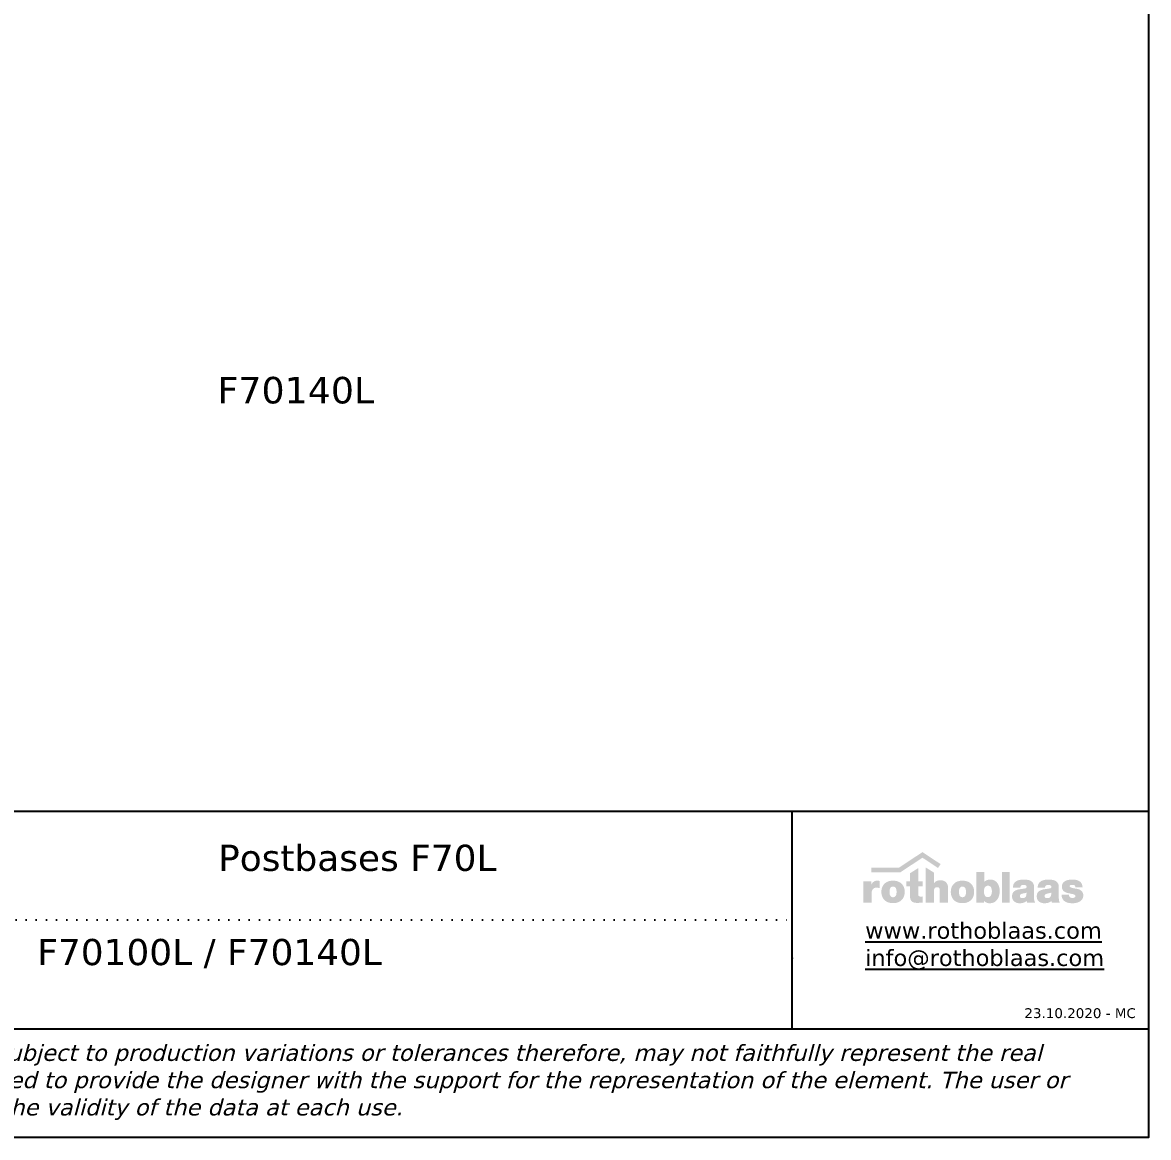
# Model space of a CAD drawing. Header units: millimetres. Extents: x 111849 to 113968, y -11137 to -9484.
# Drawn here: x 113623.6 to 113967.8, y -11137.1 to -10796.3 of the extents above; entities that cross this region are included whole.
import ezdxf

# ---------------------------------------------------------------- set-up
doc = ezdxf.new("R2010")
doc.units = ezdxf.units.MM
doc.linetypes.add('ACAD_ISO07W100', pattern=[3, 0, -3])
doc.layers.add('_RB_text', color=7, linetype='Continuous')
doc.styles.add('textstyle22', font='')
doc.styles.add('textstyle23', font='')
doc.styles.add('textstyle26', font='')
doc.styles.add('textstyle27', font='')
doc.styles.add('textstyle28', font='')
doc.styles.add('textstyle29', font='')
doc.styles.get('textstyle22').set_extended_font_data('Verdana')
doc.styles.get('textstyle23').set_extended_font_data('Verdana')
doc.styles.get('textstyle26').set_extended_font_data('Verdana')
doc.styles.get('textstyle27').set_extended_font_data('Verdana')
doc.styles.get('textstyle28').set_extended_font_data('Verdana')
doc.styles.get('textstyle29').set_extended_font_data('Verdana')

# ---------------------------------------------------------------- blocks, each defined once
blk = doc.blocks.new('rothoblaas')
h = blk.add_hatch(color=256)
h.paths.add_polyline_path([(274.9, 249.8), (274.1, 248.9), (273.3, 248), (272.5, 247.1), (271.7, 246.2), (270.9, 245.2), (270.1, 244.2), (269.4, 243.2), (268.6, 242.1), (267.9, 241.1), (267.2, 240), (266.4, 238.9), (265.7, 237.7), (265, 236.6), (264.4, 235.4), (263.7, 234.2), (263, 233), (261.7, 230.4), (261.7, 259.6), (197.9, 259.6), (197.9, 259.5), (197.9, 85.4), (197.9, 85.2), (264.4, 85.2), (264.4, 85.3), (264.4, 155.9), (264.5, 160.2), (264.8, 164.3), (265.2, 168.2), (265.7, 171.9), (266.4, 175.4), (267.2, 178.7), (268.3, 182.6), (270, 186.9), (272, 190.6), (274.3, 194), (276.9, 197), (279.8, 199.5), (282.9, 201.7), (286.3, 203.5), (290, 204.9), (294, 205.9), (298.3, 206.6), (302.1, 206.8), (305, 206.9), (308.5, 206.8), (311.9, 206.6), (315.3, 206.3), (318.6, 205.9), (321.8, 205.3), (324.8, 204.5), (327.7, 203.6), (330.8, 202.5), (330.9, 202.5), (330.9, 261.3), (330.6, 261.4), (330.2, 261.5), (329.8, 261.6), (329.4, 261.7), (329, 261.8), (328.6, 261.9), (328.2, 261.9), (327.8, 262), (327.5, 262.1), (327.1, 262.2), (326.7, 262.3), (326.3, 262.4), (325.9, 262.5), (325.5, 262.5), (325.1, 262.6), (324.7, 262.7), (324.4, 262.8), (324, 262.8), (323.6, 262.9), (323.2, 263), (322.8, 263), (322.4, 263.1), (322, 263.2), (321.6, 263.2), (321.2, 263.3), (320.8, 263.3), (320.4, 263.4), (320, 263.4), (319.7, 263.5), (319.3, 263.5), (318.9, 263.6), (318.5, 263.6), (318.1, 263.6), (317.7, 263.7), (317.3, 263.7), (316.9, 263.8), (316.5, 263.8), (316.1, 263.8), (315.7, 263.8), (315.3, 263.9), (314.9, 263.9), (314.5, 263.9), (314.1, 263.9), (313.7, 263.9), (313.3, 264), (312.9, 264), (312.5, 264), (312.1, 264), (311.7, 264), (310.8, 264), (309.3, 263.9), (307.9, 263.9), (306.5, 263.8), (305.1, 263.7), (303.8, 263.6), (302.5, 263.4), (301.2, 263.2), (299.9, 263), (298.6, 262.7), (297.4, 262.5), (296.2, 262.2), (295, 261.8), (293.8, 261.5), (292.6, 261.1), (291.5, 260.7), (290.4, 260.3), (289.3, 259.8), (288.2, 259.3), (287.1, 258.8), (286.1, 258.3), (285.1, 257.7), (284.1, 257.1), (283.1, 256.5), (282.1, 255.8), (281.2, 255.2), (280.2, 254.5), (279.3, 253.8), (278.4, 253), (277.5, 252.2), (276.6, 251.4), (275.8, 250.6)], flags=0)
h.paths.add_polyline_path([(484.8, 255.5), (482.1, 256.7), (479.3, 257.7), (476.4, 258.7), (473.4, 259.6), (470.4, 260.5), (467.3, 261.2), (464.1, 261.9), (460.8, 262.5), (457.5, 263), (454.1, 263.4), (450.6, 263.7), (447, 264), (443.3, 264.1), (439.6, 264.2), (435.9, 264.1), (432.2, 264), (428.6, 263.7), (425.1, 263.4), (421.7, 263), (418.3, 262.5), (415.1, 261.9), (411.9, 261.2), (408.8, 260.5), (405.7, 259.6), (402.8, 258.7), (399.9, 257.7), (397.1, 256.7), (394.4, 255.5), (391.7, 254.3), (389.1, 253), (386.6, 251.7), (384.2, 250.3), (381.9, 248.8), (379.6, 247.2), (377.4, 245.6), (375.2, 243.9), (373.2, 242.2), (371.2, 240.4), (369.3, 238.5), (367.5, 236.6), (365.7, 234.6), (364, 232.6), (362.4, 230.6), (360.9, 228.4), (359.4, 226.3), (358, 224.1), (356.7, 221.8), (355.4, 219.5), (354.2, 217.2), (353.1, 214.8), (352, 212.4), (351, 209.9), (350.1, 207.5), (349.3, 204.9), (348.5, 202.4), (347.8, 199.8), (347.2, 197.2), (346.6, 194.6), (346.1, 191.9), (345.7, 189.2), (345.3, 186.5), (345, 183.8), (344.8, 181.1), (344.6, 178.3), (344.5, 175.5), (344.5, 172.8), (344.5, 170), (344.6, 167.2), (344.8, 164.4), (345, 161.7), (345.3, 159), (345.7, 156.3), (346.1, 153.6), (346.6, 150.9), (347.2, 148.3), (347.8, 145.7), (348.5, 143.1), (349.3, 140.5), (350.1, 138), (351, 135.5), (352, 133.1), (353.1, 130.6), (354.2, 128.3), (355.4, 125.9), (356.7, 123.6), (358, 121.3), (359.4, 119.1), (360.9, 117), (362.4, 114.8), (364, 112.8), (365.7, 110.7), (367.5, 108.8), (369.3, 106.8), (371.2, 105), (373.2, 103.2), (375.2, 101.4), (377.4, 99.7), (379.6, 98.1), (381.9, 96.5), (384.2, 95), (386.6, 93.6), (389.1, 92.2), (391.7, 90.9), (394.4, 89.7), (397.1, 88.6), (399.9, 87.5), (402.8, 86.5), (405.7, 85.6), (408.8, 84.7), (411.9, 84), (415.1, 83.3), (418.3, 82.7), (421.7, 82.2), (425.1, 81.8), (428.6, 81.5), (432.2, 81.2), (435.9, 81.1), (439.6, 81), (443.3, 81.1), (447, 81.2), (450.6, 81.5), (454.1, 81.8), (457.5, 82.2), (460.8, 82.7), (464.1, 83.3), (467.3, 84), (470.4, 84.7), (473.4, 85.6), (476.4, 86.5), (479.3, 87.5), (482.1, 88.6), (484.8, 89.7), (487.5, 90.9), (490, 92.2), (492.5, 93.6), (495, 95), (497.3, 96.5), (499.6, 98.1), (501.8, 99.7), (503.9, 101.4), (506, 103.2), (508, 105), (509.9, 106.8), (511.7, 108.8), (513.5, 110.7), (515.2, 112.8), (516.8, 114.8), (518.3, 117), (519.8, 119.1), (521.2, 121.3), (522.5, 123.6), (523.8, 125.9), (525, 128.3), (526.1, 130.6), (527.1, 133.1), (528.1, 135.5), (529, 138), (529.9, 140.5), (530.7, 143.1), (531.4, 145.7), (532, 148.3), (532.6, 150.9), (533.1, 153.6), (533.5, 156.3), (533.9, 159), (534.2, 161.7), (534.4, 164.4), (534.6, 167.2), (534.7, 170), (534.7, 172.8), (534.7, 175.5), (534.6, 178.3), (534.4, 181.1), (534.2, 183.8), (533.9, 186.5), (533.5, 189.2), (533.1, 191.9), (532.6, 194.6), (532, 197.2), (531.4, 199.8), (530.7, 202.4), (529.9, 204.9), (529, 207.5), (528.1, 209.9), (527.1, 212.4), (526.1, 214.8), (525, 217.2), (523.8, 219.5), (522.5, 221.8), (521.2, 224.1), (519.8, 226.3), (518.3, 228.4), (516.8, 230.6), (515.2, 232.6), (513.5, 234.6), (511.7, 236.6), (509.9, 238.5), (508, 240.4), (506, 242.2), (503.9, 243.9), (501.8, 245.6), (499.6, 247.2), (497.3, 248.8), (495, 250.3), (492.5, 251.7), (490, 253), (487.5, 254.3)], flags=0)
h.paths.add_polyline_path([(458.7, 208.3), (460.7, 205.8), (462.4, 203.2), (463.8, 200.3), (465, 197.2), (465.9, 194), (466.7, 190.7), (467.2, 187.3), (467.7, 183.9), (467.9, 180.5), (468.1, 177.2), (468.1, 173.9), (468.1, 170.5), (468, 167.2), (467.8, 163.8), (467.5, 160.4), (467.1, 157), (466.4, 153.6), (465.6, 150.3), (464.6, 147.1), (463.3, 144.1), (461.8, 141.3), (460, 138.6), (458, 136.2), (455.6, 134.2), (452.9, 132.4), (449.8, 131), (446.3, 130), (442.4, 129.5), (438.1, 129.4), (434.1, 129.8), (430.5, 130.6), (427.3, 131.9), (424.5, 133.5), (422, 135.5), (419.8, 137.8), (417.9, 140.3), (416.3, 143.1), (415, 146.1), (413.9, 149.3), (413, 152.5), (412.3, 155.9), (411.8, 159.3), (411.4, 162.7), (411.2, 166.1), (411.1, 169.5), (411, 172.8), (411.1, 176.1), (411.2, 179.4), (411.4, 182.8), (411.8, 186.2), (412.3, 189.6), (413, 192.9), (413.9, 196.1), (415, 199.3), (416.3, 202.2), (418.2, 205.4), (420.5, 208.3), (422.8, 210.4), (425.4, 212.3), (428.4, 213.8), (431.7, 214.9), (435.4, 215.6), (439.6, 215.8), (443.8, 215.6), (447.5, 214.9), (450.8, 213.8), (453.8, 212.3), (456.4, 210.4)], flags=0)
h.paths.add_polyline_path([(578.4, 259.6), (548.9, 259.6), (548.9, 218.6), (578.4, 218.6), (578.4, 135.3), (578.5, 132.4), (578.6, 129.7), (578.8, 127), (579, 124.4), (579.4, 122), (579.8, 119.6), (580.2, 117.4), (580.8, 115.2), (581.4, 113.1), (582, 111.2), (582.8, 109.3), (583.5, 107.4), (584.4, 105.7), (585.3, 104.1), (586.2, 102.5), (587.2, 101), (588.3, 99.6), (589.4, 98.3), (590.5, 97.1), (591.7, 95.9), (592.9, 94.7), (594.2, 93.7), (595.5, 92.7), (596.9, 91.8), (598.3, 90.9), (599.7, 90.1), (601.2, 89.4), (602.6, 88.7), (604.2, 88), (605.7, 87.4), (607.3, 86.9), (608.9, 86.4), (610.5, 85.9), (612.1, 85.5), (613.8, 85.2), (615.4, 84.8), (617.1, 84.6), (618.8, 84.3), (620.5, 84.1), (622.3, 83.9), (624, 83.7), (625.7, 83.6), (627.5, 83.5), (629.2, 83.4), (630.9, 83.3), (632.7, 83.3), (634.4, 83.2), (636.2, 83.2), (637.9, 83.2), (638.8, 83.2), (639.6, 83.2), (640.5, 83.2), (641.4, 83.2), (642.2, 83.3), (643.1, 83.3), (644, 83.3), (644.9, 83.3), (645.8, 83.4), (646.6, 83.4), (647.5, 83.5), (648.4, 83.5), (649.3, 83.5), (650.2, 83.6), (651.1, 83.6), (652, 83.7), (653.7, 83.8), (655.5, 83.9), (658.2, 84.1), (663.6, 84.5), (667.4, 84.7), (671, 84.9), (674.4, 85.1), (677.7, 85.2), (680.6, 85.2), (680.6, 135.6), (677.5, 135.2), (674.4, 134.9), (671.3, 134.7), (668.2, 134.6), (664, 134.6), (660.2, 134.8), (656.6, 135.4), (653, 136.7), (650, 138.8), (648, 141.3), (646.6, 144.1), (645.8, 147.1), (645.3, 150.1), (645, 153.5), (645, 156.6), (645, 218.6), (680.6, 218.6), (680.6, 259.6), (645, 259.6), (645, 366.4), (578.4, 325.1)], flags=0)
h.paths.add_polyline_path([(772.5, 330.3), (772.5, 330.3), (706, 371.6), (705.9, 371.6), (705.9, 85.2), (706, 85.2), (772.5, 85.2), (772.5, 85.3), (772.5, 178.8), (772.6, 182.8), (773.2, 187.1), (773.9, 191), (775, 194.4), (776.3, 197.5), (778, 200.6), (780.3, 203.5), (782.9, 205.9), (785.6, 207.7), (788.5, 209.1), (791.4, 210), (794.7, 210.7), (798.1, 210.9), (802.1, 210.8), (806.1, 210.2), (809.4, 209), (812.3, 207.4), (814.6, 205.3), (816.5, 202.8), (818, 199.8), (819.1, 196.5), (819.8, 193.2), (820.2, 190.3), (820.5, 187.1), (820.7, 183.8), (820.8, 180.4), (820.8, 177.5), (820.8, 85.2), (820.9, 85.2), (887.4, 85.2), (887.4, 85.2), (887.4, 208.3), (887.4, 209), (887.3, 211.4), (887.2, 213.7), (887, 216), (886.8, 218.2), (886.5, 220.4), (886.1, 222.6), (885.6, 224.7), (885.1, 226.7), (884.5, 228.7), (883.9, 230.6), (883.2, 232.5), (882.5, 234.4), (881.7, 236.1), (880.9, 237.9), (880, 239.6), (879, 241.2), (878, 242.8), (877, 244.3), (875.9, 245.8), (874.7, 247.2), (873.5, 248.6), (872.3, 250), (871, 251.3), (869.7, 252.5), (868.4, 253.7), (867, 254.8), (865.6, 255.9), (864.1, 256.9), (862.6, 257.9), (861.1, 258.9), (859.5, 259.8), (857.9, 260.6), (856.3, 261.4), (854.7, 262.1), (853, 262.8), (851.3, 263.5), (849.6, 264.1), (847.8, 264.6), (846.1, 265.1), (844.3, 265.6), (842.5, 266), (840.7, 266.4), (838.8, 266.7), (837, 266.9), (835.1, 267.1), (833.2, 267.3), (831.4, 267.4), (829.5, 267.5), (827.6, 267.5), (825.9, 267.5), (824.2, 267.5), (822.6, 267.4), (820.9, 267.3), (819.4, 267.2), (817.8, 267.1), (816.3, 267), (814.8, 266.8), (813.4, 266.6), (811.9, 266.4), (810.5, 266.1), (809.2, 265.9), (807.8, 265.6), (806.5, 265.3), (805.2, 265), (804, 264.6), (802.7, 264.3), (801.5, 263.9), (800.3, 263.5), (799.1, 263.1), (798, 262.7), (796.9, 262.2), (795.8, 261.8), (794.7, 261.3), (793.6, 260.8), (792.6, 260.3), (791.6, 259.7), (790.6, 259.2), (789.6, 258.6), (788.7, 258), (787.7, 257.4), (786.8, 256.8), (785.9, 256.2), (785, 255.6), (784.1, 254.9), (783.3, 254.3), (782.4, 253.6), (781.6, 252.9), (780.8, 252.2), (780, 251.5), (779.2, 250.7), (778.4, 250), (777.7, 249.3), (776.9, 248.5), (776.2, 247.7), (775.4, 246.9), (774.7, 246.1), (774, 245.3), (772.5, 243.6)], flags=0)
h.paths.add_polyline_path([(1072, 242.2), (1069.9, 243.9), (1067.8, 245.6), (1065.6, 247.2), (1063.3, 248.8), (1061, 250.3), (1058.5, 251.7), (1056, 253), (1053.4, 254.3), (1050.8, 255.5), (1048.1, 256.7), (1045.3, 257.8), (1042.4, 258.8), (1039.4, 259.7), (1036.4, 260.5), (1033.3, 261.3), (1030.1, 261.9), (1026.8, 262.5), (1023.5, 263), (1020, 263.4), (1016.5, 263.7), (1013, 264), (1009.3, 264.1), (1005.6, 264.2), (1001.8, 264.1), (998.2, 264), (994.6, 263.7), (991.1, 263.4), (987.6, 263), (984.3, 262.5), (981, 261.9), (977.8, 261.2), (974.7, 260.5), (971.7, 259.7), (968.7, 258.7), (965.9, 257.8), (963.1, 256.7), (960.3, 255.5), (957.7, 254.3), (955.1, 253), (952.6, 251.7), (950.2, 250.3), (947.8, 248.8), (945.5, 247.2), (943.3, 245.6), (941.2, 243.9), (939.2, 242.2), (937.2, 240.4), (935.3, 238.5), (933.4, 236.6), (931.7, 234.6), (930, 232.6), (928.4, 230.6), (926.8, 228.4), (925.4, 226.3), (924, 224.1), (922.6, 221.8), (921.4, 219.5), (920.2, 217.2), (919.1, 214.8), (918, 212.4), (917, 209.9), (916.1, 207.5), (915.3, 204.9), (914.5, 202.4), (913.8, 199.8), (913.2, 197.2), (912.6, 194.6), (912.1, 191.9), (911.7, 189.2), (911.3, 186.5), (911, 183.8), (910.8, 181.1), (910.6, 178.3), (910.5, 175.5), (910.5, 172.8), (910.5, 170), (910.6, 167.2), (910.8, 164.4), (911, 161.7), (911.3, 159), (911.7, 156.3), (912.1, 153.6), (912.6, 150.9), (913.2, 148.3), (913.8, 145.7), (914.5, 143.1), (915.3, 140.5), (916.1, 138), (917, 135.5), (918, 133.1), (919.1, 130.6), (920.2, 128.3), (921.4, 125.9), (922.6, 123.6), (924, 121.3), (925.4, 119.1), (926.8, 117), (928.4, 114.8), (930, 112.8), (931.7, 110.7), (933.4, 108.8), (935.3, 106.8), (937.2, 105), (939.2, 103.2), (941.2, 101.4), (943.3, 99.7), (945.5, 98.1), (947.8, 96.5), (950.2, 95), (952.6, 93.6), (955.1, 92.2), (957.7, 90.9), (960.3, 89.7), (963.1, 88.6), (965.9, 87.5), (968.7, 86.5), (971.7, 85.6), (974.7, 84.7), (977.8, 84), (981, 83.3), (984.3, 82.7), (987.6, 82.2), (991.1, 81.8), (994.6, 81.5), (998.2, 81.2), (1001.8, 81.1), (1005.6, 81), (1009.3, 81.1), (1013, 81.2), (1016.5, 81.5), (1020, 81.8), (1023.5, 82.2), (1026.8, 82.7), (1030.1, 83.3), (1033.3, 84), (1036.4, 84.7), (1039.4, 85.6), (1042.4, 86.5), (1045.3, 87.5), (1048.1, 88.6), (1050.8, 89.7), (1053.4, 90.9), (1056, 92.2), (1058.5, 93.6), (1061, 95), (1063.3, 96.5), (1065.6, 98.1), (1067.8, 99.7), (1069.9, 101.4), (1072, 103.2), (1073.9, 105), (1075.8, 106.8), (1077.7, 108.8), (1079.4, 110.7), (1081.1, 112.8), (1082.7, 114.8), (1084.3, 117), (1085.8, 119.1), (1087.2, 121.3), (1088.5, 123.6), (1089.8, 125.9), (1090.9, 128.3), (1092.1, 130.6), (1093.1, 133.1), (1094.1, 135.5), (1095, 138), (1095.8, 140.5), (1096.6, 143.1), (1097.3, 145.7), (1098, 148.3), (1098.5, 150.9), (1099, 153.6), (1099.5, 156.3), (1099.8, 159), (1100.1, 161.7), (1100.4, 164.4), (1100.5, 167.2), (1100.6, 170), (1100.6, 172.8), (1100.6, 175.5), (1100.5, 178.3), (1100.4, 181.1), (1100.1, 183.8), (1099.8, 186.5), (1099.5, 189.2), (1099, 191.9), (1098.5, 194.6), (1098, 197.2), (1097.3, 199.8), (1096.6, 202.4), (1095.8, 204.9), (1095, 207.5), (1094.1, 209.9), (1093.1, 212.4), (1092.1, 214.8), (1090.9, 217.2), (1089.8, 219.5), (1088.5, 221.8), (1087.2, 224.1), (1085.8, 226.3), (1084.3, 228.4), (1082.7, 230.6), (1081.1, 232.6), (1079.4, 234.6), (1077.7, 236.6), (1075.8, 238.5), (1073.9, 240.4)], flags=0)
h.paths.add_polyline_path([(1028.8, 202.2), (1030.2, 199.3), (1031.3, 196.1), (1032.2, 192.9), (1032.8, 189.6), (1033.4, 186.2), (1033.7, 182.8), (1034, 179.4), (1034.1, 176.1), (1034.1, 172.8), (1034.1, 169.5), (1034, 166.1), (1033.7, 162.7), (1033.4, 159.3), (1032.8, 155.9), (1032.2, 152.5), (1031.3, 149.3), (1030.2, 146.1), (1028.8, 143.1), (1027.2, 140.3), (1025.4, 137.8), (1023.2, 135.5), (1020.7, 133.5), (1017.8, 131.9), (1014.6, 130.6), (1011, 129.8), (1007, 129.4), (1002.7, 129.5), (998.9, 130), (995.4, 131), (992.3, 132.4), (989.6, 134.2), (987.2, 136.2), (985.1, 138.6), (983.3, 141.3), (981.8, 144.1), (980.5, 147.1), (979.5, 150.3), (978.7, 153.6), (978.1, 157), (977.6, 160.4), (977.3, 163.8), (977.1, 167.2), (977, 170.5), (977, 173.9), (977.1, 177.2), (977.2, 180.5), (977.5, 183.9), (977.9, 187.3), (978.5, 190.7), (979.2, 194), (980.2, 197.2), (981.4, 200.3), (982.8, 203.2), (984.8, 206.3), (987.2, 209), (989.6, 211.1), (992.3, 212.8), (995.4, 214.2), (998.9, 215.2), (1002.7, 215.7), (1007, 215.8), (1011, 215.4), (1014.6, 214.6), (1017.8, 213.3), (1020.7, 211.7), (1023.2, 209.7), (1025.4, 207.5), (1027.2, 205)], flags=0)
h.paths.add_polyline_path([(1119.2, 85.2), (1119.2, 85.2), (1180.1, 85.2), (1180.1, 101.1), (1181.3, 99.7), (1181.8, 99.2), (1182.5, 98.4), (1183.3, 97.6), (1184, 96.9), (1184.8, 96.2), (1185.6, 95.4), (1186.3, 94.7), (1187.1, 94), (1188, 93.4), (1188.8, 92.7), (1189.6, 92.1), (1190.4, 91.5), (1191.3, 90.8), (1192.1, 90.3), (1193, 89.7), (1193.9, 89.1), (1194.8, 88.6), (1195.6, 88.1), (1196.6, 87.5), (1197.5, 87.1), (1198.4, 86.6), (1199.3, 86.1), (1200.3, 85.7), (1201.2, 85.2), (1202.2, 84.8), (1203.1, 84.4), (1204.1, 84.1), (1205.1, 83.7), (1206.1, 83.4), (1207.1, 83), (1208.1, 82.7), (1209.1, 82.4), (1210.1, 82.2), (1211.1, 81.9), (1212.2, 81.7), (1213.2, 81.4), (1214.3, 81.2), (1215.3, 81), (1216.4, 80.9), (1217.5, 80.7), (1218.6, 80.6), (1219.6, 80.5), (1220.7, 80.4), (1221.8, 80.3), (1222.9, 80.2), (1224.1, 80.1), (1225.2, 80.1), (1226.3, 80.1), (1228.8, 80.1), (1232.2, 80.2), (1235.5, 80.5), (1238.7, 80.8), (1241.9, 81.3), (1245, 81.9), (1248, 82.6), (1250.9, 83.4), (1253.8, 84.3), (1256.6, 85.3), (1259.3, 86.4), (1261.9, 87.6), (1264.4, 88.9), (1266.9, 90.2), (1269.3, 91.7), (1271.6, 93.2), (1273.8, 94.9), (1276, 96.6), (1278.1, 98.4), (1280.1, 100.3), (1282, 102.2), (1283.9, 104.2), (1285.7, 106.3), (1287.4, 108.5), (1289.1, 110.7), (1290.7, 113), (1292.2, 115.3), (1293.6, 117.7), (1295, 120.1), (1296.3, 122.6), (1297.6, 125.2), (1298.7, 127.8), (1299.8, 130.4), (1300.9, 133.1), (1301.9, 135.9), (1302.8, 138.6), (1303.6, 141.4), (1304.4, 144.3), (1305.1, 147.1), (1305.8, 150), (1306.3, 152.9), (1306.9, 155.9), (1307.3, 158.8), (1307.7, 161.8), (1308.1, 164.8), (1308.4, 167.8), (1308.6, 170.8), (1308.7, 173.9), (1308.8, 176.9), (1308.9, 179.9), (1308.9, 182.8), (1308.8, 185.6), (1308.6, 188.4), (1308.4, 191.2), (1308.2, 194), (1307.9, 196.8), (1307.5, 199.6), (1307, 202.3), (1306.5, 205.1), (1306, 207.8), (1305.3, 210.4), (1304.6, 213.1), (1303.9, 215.7), (1303.1, 218.3), (1302.2, 220.9), (1301.2, 223.4), (1300.2, 225.9), (1299.2, 228.4), (1298, 230.8), (1296.8, 233.1), (1295.6, 235.5), (1294.3, 237.7), (1292.9, 240), (1291.4, 242.1), (1289.9, 244.3), (1288.4, 246.3), (1286.7, 248.3), (1285, 250.3), (1283.3, 252.2), (1281.4, 254), (1279.5, 255.7), (1277.6, 257.4), (1275.6, 259), (1273.5, 260.5), (1271.3, 262), (1269.1, 263.4), (1266.8, 264.7), (1264.5, 265.9), (1262.1, 267), (1259.6, 268.1), (1257.1, 269), (1254.5, 269.9), (1251.8, 270.7), (1249.1, 271.3), (1246.3, 271.9), (1243.4, 272.4), (1240.5, 272.8), (1237.5, 273), (1234.4, 273.2), (1231.3, 273.3), (1230.1, 273.2), (1228.9, 273.2), (1227.7, 273.2), (1226.5, 273.1), (1225.3, 273), (1224.2, 273), (1223, 272.9), (1221.9, 272.7), (1220.7, 272.6), (1219.6, 272.4), (1218.5, 272.3), (1217.4, 272.1), (1216.3, 271.9), (1215.2, 271.7), (1214.2, 271.4), (1213.1, 271.2), (1212, 270.9), (1211, 270.6), (1210, 270.3), (1208.9, 270), (1207.9, 269.6), (1206.9, 269.3), (1205.9, 268.9), (1204.9, 268.5), (1203.9, 268.1), (1203, 267.7), (1202, 267.3), (1201.1, 266.8), (1200.1, 266.4), (1199.2, 265.9), (1198.3, 265.4), (1197.4, 264.9), (1196.5, 264.3), (1195.6, 263.8), (1194.7, 263.2), (1193.8, 262.6), (1193, 262), (1192.1, 261.4), (1191.3, 260.8), (1190.5, 260.2), (1189.6, 259.5), (1188.8, 258.8), (1188, 258.1), (1187.2, 257.4), (1186.4, 256.7), (1185.7, 255.9), (1184.9, 255.2), (1184.2, 254.4), (1183.4, 253.6), (1182.8, 253), (1182.8, 334.7), (1182.8, 334.7), (1119.2, 334.7), (1119.2, 334.6)], flags=0)
h.paths.add_polyline_path([(1187.7, 208.7), (1189.7, 211.6), (1191.9, 214.1), (1194.2, 216.3), (1197, 218.4), (1200.3, 220.3), (1203.7, 221.7), (1207.2, 222.6), (1210.6, 223.1), (1213.8, 223.3), (1217.4, 223.1), (1220.9, 222.4), (1224.2, 221.4), (1227.2, 220), (1230, 218.3), (1232.5, 216.2), (1234.7, 213.8), (1236.8, 211.2), (1238.5, 208.4), (1240.1, 205.3), (1241.4, 202), (1242.6, 198.6), (1243.5, 195), (1244.2, 191.3), (1244.7, 187.6), (1245.1, 183.7), (1245.2, 179.9), (1245.2, 175.7), (1245, 171.5), (1244.6, 167.4), (1244, 163.3), (1243.2, 159.4), (1242.2, 155.6), (1241, 151.9), (1239.5, 148.4), (1237.9, 145.2), (1236, 142.2), (1233.9, 139.4), (1231.5, 137), (1228.9, 134.9), (1226, 133.1), (1222.9, 131.7), (1219.5, 130.7), (1215.8, 130.2), (1211.9, 130.1), (1207.9, 130.4), (1204.4, 131), (1201.1, 132), (1198.1, 133.3), (1195.4, 135), (1192.9, 136.9), (1190.7, 139.2), (1188.7, 141.8), (1187, 144.7), (1185.5, 147.9), (1184.2, 151.4), (1183.1, 155.2), (1182.2, 159.3), (1181.7, 163), (1181.4, 166), (1181.1, 169.2), (1180.9, 172.5), (1180.8, 175.9), (1180.8, 179.7), (1180.9, 183.4), (1181.2, 187.1), (1181.6, 190.6), (1182.2, 193.8), (1183.1, 197.6), (1184.4, 201.7), (1185.9, 205.4)], flags=0)
h.paths.add_polyline_path([(1327.4, 85.2), (1391, 85.2), (1391, 334.7), (1327.4, 334.7)], flags=0)
h.paths.add_polyline_path([(1585.8, 233.6), (1584.9, 235.9), (1584, 238.2), (1583, 240.4), (1581.9, 242.5), (1580.7, 244.5), (1579.5, 246.5), (1578.1, 248.3), (1576.7, 250.1), (1575.3, 251.7), (1573.7, 253.3), (1572.1, 254.9), (1570.4, 256.3), (1568.7, 257.7), (1566.9, 259), (1565, 260.2), (1563.1, 261.4), (1561.2, 262.5), (1559.1, 263.5), (1557.1, 264.5), (1555, 265.4), (1552.8, 266.2), (1550.6, 267), (1548.4, 267.7), (1546.1, 268.4), (1543.8, 269), (1541.4, 269.6), (1539.1, 270.1), (1536.7, 270.6), (1534.2, 271), (1531.8, 271.4), (1529.3, 271.8), (1526.8, 272.1), (1524.3, 272.3), (1521.8, 272.6), (1519.3, 272.8), (1516.7, 272.9), (1514.2, 273), (1511.6, 273.1), (1509.1, 273.2), (1506.5, 273.2), (1503.9, 273.3), (1502.5, 273.3), (1501.2, 273.2), (1500, 273.2), (1498.8, 273.2), (1497.5, 273.2), (1496.3, 273.1), (1495, 273), (1493.8, 273), (1492.5, 272.9), (1491.3, 272.8), (1490, 272.7), (1488.8, 272.6), (1487.5, 272.5), (1486.3, 272.4), (1485, 272.2), (1483.8, 272.1), (1482.6, 271.9), (1481.3, 271.8), (1480.1, 271.6), (1478.9, 271.4), (1477.7, 271.2), (1476.4, 271), (1475.2, 270.8), (1474, 270.5), (1472.8, 270.3), (1471.6, 270), (1470.4, 269.8), (1469.2, 269.5), (1468, 269.2), (1466.9, 268.9), (1465.7, 268.6), (1464.5, 268.3), (1463.4, 267.9), (1462.2, 267.6), (1461.1, 267.2), (1460, 266.8), (1458.8, 266.4), (1457.7, 266), (1456.6, 265.6), (1455.5, 265.2), (1454.4, 264.8), (1453.3, 264.3), (1452.3, 263.8), (1451.2, 263.4), (1450.2, 262.9), (1449.1, 262.4), (1448.1, 261.8), (1447.1, 261.3), (1446.1, 260.7), (1444.9, 260.1), (1443.7, 259.3), (1442.5, 258.6), (1441.4, 257.8), (1440.3, 257), (1439.2, 256.2), (1438.1, 255.4), (1437.1, 254.5), (1436.1, 253.7), (1435.1, 252.8), (1434.2, 252), (1433.3, 251.1), (1432.4, 250.2), (1431.6, 249.3), (1430.7, 248.3), (1429.9, 247.4), (1429.1, 246.4), (1428.4, 245.5), (1427.7, 244.5), (1427, 243.5), (1426.3, 242.5), (1425.7, 241.4), (1425, 240.4), (1424.4, 239.3), (1423.9, 238.3), (1423.3, 237.2), (1422.8, 236.1), (1422.3, 235), (1421.8, 233.9), (1421.3, 232.7), (1420.9, 231.6), (1420.5, 230.4), (1420.1, 229.2), (1419.7, 228), (1419.4, 226.8), (1419.1, 225.6), (1418.8, 224.4), (1418.5, 223.1), (1418.2, 221.9), (1418, 220.6), (1417.8, 219.3), (1417.5, 218), (1417.4, 216.7), (1417.2, 215.3), (1417, 214), (1416.9, 212.6), (1416.8, 211.2), (1416.7, 209.9), (1416.6, 208.5), (1416.6, 207.9), (1476.2, 207.9), (1476.9, 211.5), (1477.9, 214.7), (1479.3, 218), (1481.2, 221.2), (1483.4, 223.8), (1486.1, 226), (1489.2, 227.7), (1492.4, 228.8), (1495.5, 229.5), (1498.9, 229.9), (1502.6, 230.1), (1506.1, 230), (1509.8, 229.5), (1513.4, 228.8), (1516.8, 227.7), (1519.9, 226.3), (1523, 224.4), (1525.6, 221.8), (1527.4, 218.8), (1528.1, 215.7), (1528, 211.9), (1527.3, 208.3), (1525.7, 205.5), (1523.3, 203.5), (1520.5, 202.2), (1517.5, 201.3), (1515.1, 200.8), (1511.3, 200.1), (1506.1, 199.2), (1501.9, 198.6), (1499.1, 198.2), (1496.4, 197.8), (1493.6, 197.4), (1487.9, 196.6), (1485, 196.3), (1482.2, 195.9), (1479.3, 195.4), (1476.4, 195), (1473.5, 194.5), (1470.6, 194), (1467.8, 193.5), (1465, 193), (1462.1, 192.4), (1459.3, 191.7), (1456.6, 191.1), (1453.8, 190.3), (1451.2, 189.5), (1448.5, 188.7), (1445.9, 187.8), (1443.4, 186.8), (1440.9, 185.7), (1438.4, 184.6), (1436.1, 183.4), (1433.8, 182.1), (1431.6, 180.8), (1429.4, 179.3), (1427.4, 177.8), (1425.4, 176.1), (1423.5, 174.4), (1421.8, 172.5), (1420.1, 170.6), (1418.5, 168.5), (1417.1, 166.3), (1415.7, 164), (1414.5, 161.5), (1413.4, 159), (1412.4, 156.3), (1411.6, 153.4), (1410.9, 150.4), (1410.3, 147.3), (1409.9, 144.1), (1409.7, 140.6), (1409.6, 137.1), (1409.6, 134.5), (1409.7, 132.2), (1409.9, 130), (1410.1, 127.8), (1410.4, 125.7), (1410.7, 123.6), (1411.2, 121.6), (1411.7, 119.6), (1412.2, 117.7), (1412.8, 115.8), (1413.5, 114), (1414.2, 112.2), (1415, 110.4), (1415.9, 108.8), (1416.8, 107.1), (1417.7, 105.6), (1418.7, 104), (1419.8, 102.5), (1420.9, 101.1), (1422, 99.7), (1423.3, 98.4), (1424.5, 97.1), (1425.8, 95.9), (1427.2, 94.7), (1428.5, 93.5), (1430, 92.4), (1431.5, 91.4), (1433, 90.4), (1434.5, 89.4), (1436.1, 88.5), (1437.7, 87.7), (1439.4, 86.8), (1441.1, 86.1), (1442.8, 85.4), (1444.6, 84.7), (1446.4, 84.1), (1448.2, 83.5), (1450.1, 83), (1452, 82.5), (1453.9, 82), (1455.9, 81.6), (1457.8, 81.3), (1459.8, 81), (1461.8, 80.7), (1463.9, 80.5), (1465.9, 80.3), (1468, 80.2), (1470.1, 80.1), (1472.2, 80.1), (1473.7, 80.1), (1474.9, 80.1), (1476.1, 80.1), (1477.3, 80.2), (1478.5, 80.2), (1479.8, 80.3), (1481, 80.4), (1482.2, 80.5), (1483.4, 80.6), (1484.7, 80.7), (1485.9, 80.9), (1487.1, 81), (1488.3, 81.2), (1489.5, 81.4), (1490.8, 81.6), (1492, 81.8), (1493.2, 82), (1494.4, 82.3), (1495.6, 82.6), (1496.8, 82.8), (1498, 83.1), (1499.2, 83.4), (1500.4, 83.8), (1501.6, 84.1), (1502.8, 84.5), (1504, 84.9), (1505.1, 85.2), (1506.3, 85.7), (1507.4, 86.1), (1508.6, 86.5), (1509.7, 87), (1510.9, 87.5), (1512, 88), (1513.1, 88.5), (1514.2, 89), (1515.4, 89.6), (1516.4, 90.2), (1517.5, 90.8), (1518.6, 91.4), (1519.7, 92), (1520.7, 92.6), (1521.8, 93.3), (1522.8, 94), (1523.8, 94.7), (1524.8, 95.4), (1525.8, 96.2), (1526.8, 97), (1527.8, 97.7), (1529.1, 98.9), (1529.2, 98.7), (1529.2, 98.7), (1529.3, 98.1), (1529.4, 97.6), (1529.4, 97), (1529.6, 96.4), (1529.7, 95.9), (1529.8, 95.3), (1529.9, 94.7), (1530, 94.2), (1530.1, 93.6), (1530.3, 93.1), (1530.4, 92.5), (1530.5, 92), (1530.7, 91.4), (1530.8, 90.9), (1531, 90.3), (1531.2, 89.8), (1531.3, 89.2), (1531.5, 88.7), (1531.7, 88.1), (1531.9, 87.6), (1532, 87), (1532.2, 86.5), (1532.4, 85.9), (1532.6, 85.4), (1532.7, 85.2), (1597.5, 85.2), (1597.5, 85.4), (1595.9, 88.6), (1594.7, 91.7), (1593.4, 95.1), (1592.2, 98.8), (1591.2, 102.5), (1590.5, 106.2), (1589.9, 109.9), (1589.5, 113.6), (1589.3, 116.9), (1589.2, 119.8), (1589.1, 122.8), (1589, 125.8), (1589, 128.6), (1589, 131.4), (1589, 211), (1589, 214.2), (1588.8, 217.3), (1588.5, 220.2), (1588.2, 223.1), (1587.7, 225.9), (1587.2, 228.5), (1586.5, 231.1)], flags=0)
h.paths.add_polyline_path([(1527.5, 166.5), (1527.5, 163.7), (1527.5, 160.2), (1527.3, 156.8), (1527, 152.8), (1526.5, 148.4), (1525.7, 144.3), (1524.7, 140.7), (1523.5, 137.3), (1522, 134.4), (1520.1, 131.3), (1517.4, 128.4), (1514.2, 126), (1511, 124.4), (1508.1, 123.3), (1504.8, 122.5), (1501.3, 121.9), (1497.4, 121.6), (1493.3, 121.6), (1489.9, 121.8), (1486.4, 122.5), (1483, 123.6), (1479.9, 125.2), (1477.4, 127.3), (1475.4, 129.9), (1474, 133), (1473.3, 136.2), (1473.2, 139.6), (1473.6, 143.1), (1474.6, 146.3), (1476.3, 149.1), (1478.5, 151.5), (1481.1, 153.3), (1483.7, 154.8), (1486.7, 156.1), (1489.9, 157.3), (1493.9, 158.5), (1496.8, 159.2), (1499.9, 159.8), (1502.8, 160.4), (1508.3, 161.4), (1509.5, 161.6), (1510.8, 161.9), (1511.4, 162), (1512.1, 162.1), (1512.7, 162.2), (1513.3, 162.4), (1514, 162.5), (1514.6, 162.6), (1515.2, 162.8), (1515.9, 162.9), (1516.5, 163.1), (1517.1, 163.2), (1517.8, 163.4), (1518.4, 163.5), (1519, 163.7), (1519.6, 163.8), (1520.2, 164), (1520.9, 164.2), (1521.5, 164.4), (1522.1, 164.6), (1522.7, 164.8), (1523.3, 165), (1523.9, 165.2), (1524.5, 165.4), (1525.1, 165.6), (1525.7, 165.8), (1526.3, 166), (1526.9, 166.3)], flags=0)
h.paths.add_polyline_path([(1697.1, 229.5), (1700.5, 229.9), (1704.2, 230.1), (1707.7, 230), (1711.5, 229.5), (1715.1, 228.8), (1718.5, 227.7), (1721.6, 226.3), (1724.6, 224.4), (1727.3, 221.8), (1729, 218.8), (1729.8, 215.7), (1729.7, 211.9), (1729, 208.3), (1727.4, 205.5), (1725, 203.5), (1722.1, 202.2), (1719.1, 201.3), (1716.8, 200.8), (1712.9, 200.1), (1707.7, 199.2), (1703.5, 198.6), (1700.8, 198.2), (1698, 197.8), (1695.2, 197.4), (1689.5, 196.6), (1686.7, 196.3), (1683.8, 195.9), (1680.9, 195.4), (1678, 195), (1675.2, 194.5), (1672.3, 194), (1669.4, 193.5), (1666.6, 193), (1663.8, 192.4), (1661, 191.7), (1658.2, 191.1), (1655.5, 190.3), (1652.8, 189.5), (1650.1, 188.7), (1647.5, 187.8), (1645, 186.8), (1642.5, 185.7), (1640.1, 184.6), (1637.7, 183.4), (1635.4, 182.1), (1633.2, 180.8), (1631.1, 179.3), (1629, 177.8), (1627, 176.1), (1625.2, 174.4), (1623.4, 172.5), (1621.7, 170.6), (1620.1, 168.5), (1618.7, 166.3), (1617.3, 164), (1616.1, 161.5), (1615, 159), (1614, 156.3), (1613.2, 153.4), (1612.5, 150.4), (1612, 147.3), (1611.5, 144.1), (1611.3, 140.6), (1611.2, 137.1), (1611.2, 134.5), (1611.3, 132.2), (1611.5, 130), (1611.7, 127.8), (1612, 125.7), (1612.4, 123.6), (1612.8, 121.6), (1613.3, 119.6), (1613.8, 117.7), (1614.4, 115.8), (1615.1, 114), (1615.8, 112.2), (1616.6, 110.4), (1617.5, 108.8), (1618.4, 107.1), (1619.3, 105.6), (1620.3, 104), (1621.4, 102.5), (1622.5, 101.1), (1623.7, 99.7), (1624.9, 98.4), (1626.1, 97.1), (1627.4, 95.9), (1628.8, 94.7), (1630.2, 93.5), (1631.6, 92.4), (1633.1, 91.4), (1634.6, 90.4), (1636.2, 89.4), (1637.8, 88.5), (1639.4, 87.7), (1641.1, 86.8), (1642.8, 86.1), (1644.5, 85.4), (1646.3, 84.7), (1648.1, 84.1), (1649.9, 83.5), (1651.8, 83), (1653.7, 82.5), (1655.6, 82), (1657.5, 81.6), (1659.5, 81.3), (1661.5, 81), (1663.5, 80.7), (1665.5, 80.5), (1667.6, 80.3), (1669.7, 80.2), (1671.8, 80.1), (1673.9, 80.1), (1675.3, 80.1), (1676.6, 80.1), (1677.8, 80.1), (1679, 80.2), (1680.2, 80.2), (1681.4, 80.3), (1682.6, 80.4), (1683.9, 80.5), (1685.1, 80.6), (1686.3, 80.7), (1687.5, 80.9), (1688.8, 81), (1690, 81.2), (1691.2, 81.4), (1692.4, 81.6), (1693.6, 81.8), (1694.8, 82), (1696.1, 82.3), (1697.3, 82.6), (1698.5, 82.8), (1699.7, 83.1), (1700.9, 83.4), (1702.1, 83.8), (1703.2, 84.1), (1704.4, 84.5), (1705.6, 84.9), (1706.8, 85.2), (1707.9, 85.7), (1709.1, 86.1), (1710.2, 86.5), (1711.4, 87), (1712.5, 87.5), (1713.7, 88), (1714.8, 88.5), (1715.9, 89), (1717, 89.6), (1718.1, 90.2), (1719.2, 90.8), (1720.2, 91.4), (1721.3, 92), (1722.4, 92.6), (1723.4, 93.3), (1724.4, 94), (1725.5, 94.7), (1726.5, 95.4), (1727.5, 96.2), (1728.4, 97), (1729.4, 97.7), (1730.8, 98.9), (1730.8, 98.7), (1730.8, 98.7), (1730.9, 98.1), (1731, 97.6), (1731.1, 97), (1731.2, 96.4), (1731.3, 95.9), (1731.4, 95.3), (1731.5, 94.7), (1731.7, 94.2), (1731.8, 93.6), (1731.9, 93.1), (1732.1, 92.5), (1732.2, 92), (1732.3, 91.4), (1732.5, 90.9), (1732.7, 90.3), (1732.8, 89.8), (1733, 89.2), (1733.2, 88.7), (1733.3, 88.1), (1733.5, 87.6), (1733.7, 87), (1733.9, 86.5), (1734.1, 85.9), (1734.3, 85.4), (1734.4, 85.2), (1799.2, 85.2), (1799.1, 85.4), (1797.6, 88.6), (1796.3, 91.7), (1795.1, 95.1), (1793.9, 98.8), (1792.9, 102.5), (1792.2, 106.2), (1791.6, 109.9), (1791.2, 113.6), (1791, 116.9), (1790.8, 119.8), (1790.8, 122.8), (1790.7, 125.8), (1790.7, 128.6), (1790.7, 131.4), (1790.7, 211), (1790.6, 214.2), (1790.5, 217.3), (1790.2, 220.2), (1789.8, 223.1), (1789.4, 225.9), (1788.8, 228.5), (1788.2, 231.1), (1787.4, 233.6), (1786.6, 235.9), (1785.7, 238.2), (1784.6, 240.4), (1783.6, 242.5), (1782.4, 244.5), (1781.1, 246.5), (1779.8, 248.3), (1778.4, 250.1), (1776.9, 251.7), (1775.4, 253.3), (1773.8, 254.9), (1772.1, 256.3), (1770.4, 257.7), (1768.6, 259), (1766.7, 260.2), (1764.8, 261.4), (1762.8, 262.5), (1760.8, 263.5), (1758.7, 264.5), (1756.6, 265.4), (1754.5, 266.2), (1752.3, 267), (1750, 267.7), (1747.8, 268.4), (1745.5, 269), (1743.1, 269.6), (1740.7, 270.1), (1738.3, 270.6), (1735.9, 271), (1733.5, 271.4), (1731, 271.8), (1728.5, 272.1), (1726, 272.3), (1723.5, 272.6), (1720.9, 272.8), (1718.4, 272.9), (1715.8, 273), (1713.3, 273.1), (1710.7, 273.2), (1708.2, 273.2), (1705.6, 273.3), (1704.2, 273.3), (1702.9, 273.2), (1701.7, 273.2), (1700.4, 273.2), (1699.2, 273.2), (1697.9, 273.1), (1696.7, 273), (1695.4, 273), (1694.2, 272.9), (1692.9, 272.8), (1691.7, 272.7), (1690.4, 272.6), (1689.2, 272.5), (1687.9, 272.4), (1686.7, 272.2), (1685.4, 272.1), (1684.2, 271.9), (1683, 271.8), (1681.8, 271.6), (1680.5, 271.4), (1679.3, 271.2), (1678.1, 271), (1676.9, 270.8), (1675.7, 270.5), (1674.5, 270.3), (1673.3, 270), (1672.1, 269.8), (1670.9, 269.5), (1669.7, 269.2), (1668.5, 268.9), (1667.3, 268.6), (1666.2, 268.3), (1665, 267.9), (1663.9, 267.6), (1662.7, 267.2), (1661.6, 266.8), (1660.5, 266.4), (1659.4, 266), (1658.3, 265.6), (1657.2, 265.2), (1656.1, 264.8), (1655, 264.3), (1653.9, 263.8), (1652.9, 263.4), (1651.8, 262.9), (1650.8, 262.4), (1649.8, 261.8), (1648.7, 261.3), (1647.7, 260.7), (1646.6, 260.1), (1645.4, 259.3), (1644.2, 258.6), (1643.1, 257.8), (1641.9, 257), (1640.9, 256.2), (1639.8, 255.4), (1638.8, 254.5), (1637.8, 253.7), (1636.8, 252.8), (1635.9, 252), (1635, 251.1), (1634.1, 250.2), (1633.2, 249.3), (1632.4, 248.3), (1631.6, 247.4), (1630.8, 246.4), (1630.1, 245.5), (1629.3, 244.5), (1628.6, 243.5), (1628, 242.5), (1627.3, 241.4), (1626.7, 240.4), (1626.1, 239.3), (1625.5, 238.3), (1625, 237.2), (1624.4, 236.1), (1623.9, 235), (1623.5, 233.9), (1623, 232.7), (1622.6, 231.6), (1622.2, 230.4), (1621.8, 229.2), (1621.4, 228), (1621, 226.8), (1620.7, 225.6), (1620.4, 224.4), (1620.1, 223.1), (1619.9, 221.9), (1619.6, 220.6), (1619.4, 219.3), (1619.2, 218), (1619, 216.7), (1618.8, 215.3), (1618.7, 214), (1618.6, 212.6), (1618.4, 211.2), (1618.4, 209.9), (1618.3, 208.5), (1618.3, 207.9), (1677.8, 207.9), (1678.6, 211.5), (1679.6, 214.7), (1680.9, 218), (1682.8, 221.2), (1685.1, 223.8), (1687.7, 226), (1690.8, 227.7), (1694, 228.8)], flags=0)
h.paths.add_polyline_path([(1709.9, 161.4), (1711.2, 161.6), (1712.5, 161.9), (1713.1, 162), (1713.7, 162.1), (1714.4, 162.2), (1715, 162.4), (1715.6, 162.5), (1716.3, 162.6), (1716.9, 162.8), (1717.5, 162.9), (1718.2, 163.1), (1718.8, 163.2), (1719.4, 163.4), (1720, 163.5), (1720.7, 163.7), (1721.3, 163.8), (1721.9, 164), (1722.5, 164.2), (1723.1, 164.4), (1723.8, 164.6), (1724.4, 164.8), (1725, 165), (1725.6, 165.2), (1726.2, 165.4), (1726.8, 165.6), (1727.4, 165.8), (1728, 166), (1728.6, 166.3), (1729.2, 166.5), (1729.2, 163.7), (1729.1, 160.2), (1729, 156.8), (1728.7, 152.8), (1728.1, 148.4), (1727.4, 144.3), (1726.4, 140.7), (1725.1, 137.3), (1723.7, 134.4), (1721.7, 131.3), (1719, 128.4), (1715.9, 126), (1712.7, 124.4), (1709.7, 123.3), (1706.5, 122.5), (1702.9, 121.9), (1699.1, 121.6), (1694.9, 121.6), (1691.5, 121.8), (1688, 122.5), (1684.6, 123.6), (1681.6, 125.2), (1679.1, 127.3), (1677.1, 129.9), (1675.7, 133), (1675, 136.2), (1674.9, 139.6), (1675.2, 143.1), (1676.3, 146.3), (1677.9, 149.1), (1680.2, 151.5), (1682.7, 153.3), (1685.4, 154.8), (1688.3, 156.1), (1691.6, 157.3), (1695.6, 158.5), (1698.4, 159.2), (1701.6, 159.8), (1704.8, 160.4)], flags=0)
h.paths.add_polyline_path([(1831.4, 252.5), (1829.8, 250.9), (1828.2, 249.3), (1826.8, 247.6), (1825.4, 245.9), (1824.1, 244.1), (1822.9, 242.2), (1821.8, 240.3), (1820.7, 238.2), (1819.8, 236.1), (1818.9, 233.9), (1818.2, 231.7), (1817.6, 229.3), (1817, 226.9), (1816.6, 224.4), (1816.3, 221.8), (1816.1, 219.2), (1816, 216.4), (1816.1, 213.4), (1816.2, 210.5), (1816.5, 207.7), (1816.9, 205), (1817.4, 202.4), (1818, 199.9), (1818.8, 197.6), (1819.6, 195.3), (1820.5, 193.1), (1821.5, 191.1), (1822.6, 189.1), (1823.8, 187.2), (1825.1, 185.4), (1826.4, 183.7), (1827.9, 182.1), (1829.4, 180.5), (1831, 179.1), (1832.6, 177.7), (1834.3, 176.4), (1836.1, 175.1), (1838, 173.9), (1839.9, 172.8), (1841.8, 171.7), (1843.8, 170.7), (1845.9, 169.8), (1847.9, 168.9), (1850.1, 168), (1852.2, 167.2), (1854.4, 166.4), (1856.7, 165.7), (1858.9, 165), (1861.2, 164.3), (1863.5, 163.7), (1865.8, 163.1), (1868.1, 162.5), (1870.5, 161.9), (1872.8, 161.4), (1875.2, 160.9), (1877.5, 160.4), (1879.9, 159.9), (1882.3, 159.4), (1888.4, 158.1), (1892.8, 157.1), (1897.3, 156.1), (1900.5, 155.3), (1901, 155.2), (1901.6, 155.1), (1902.7, 154.8), (1906.6, 154), (1910.3, 153.1), (1913.8, 152.1), (1917.3, 150.7), (1920.4, 149.1), (1923.4, 146.9), (1925.5, 144.2), (1926.6, 141.3), (1926.7, 137.9), (1926, 134.8), (1924.6, 132.1), (1922.6, 129.8), (1920.1, 127.9), (1917.2, 126.3), (1914, 125), (1910.6, 124.1), (1907, 123.6), (1903.5, 123.3), (1900.2, 123.3), (1896.9, 123.6), (1893.6, 124.1), (1890.2, 125), (1887.1, 126.1), (1884.1, 127.6), (1881.5, 129.4), (1879.2, 131.7), (1877.3, 134.2), (1875.7, 137), (1874.6, 140.1), (1874, 143.4), (1873.9, 145.7), (1873.9, 149.3), (1812.8, 149.3), (1812.9, 147), (1813.2, 143.8), (1813.5, 140.7), (1813.9, 137.6), (1814.5, 134.7), (1815.1, 131.8), (1815.8, 129.1), (1816.6, 126.4), (1817.5, 123.8), (1818.5, 121.4), (1819.6, 119), (1820.7, 116.7), (1822, 114.4), (1823.3, 112.3), (1824.7, 110.2), (1826.1, 108.3), (1827.6, 106.4), (1829.2, 104.5), (1830.9, 102.8), (1832.6, 101.1), (1834.4, 99.5), (1836.3, 98), (1838.2, 96.6), (1840.2, 95.2), (1842.2, 93.9), (1844.3, 92.7), (1846.4, 91.5), (1848.6, 90.4), (1850.8, 89.4), (1853.1, 88.4), (1855.4, 87.5), (1857.8, 86.6), (1860.2, 85.8), (1862.6, 85.1), (1865.1, 84.4), (1867.5, 83.8), (1870.1, 83.2), (1872.6, 82.7), (1875.2, 82.2), (1877.8, 81.8), (1880.4, 81.5), (1883.1, 81.1), (1885.7, 80.9), (1888.4, 80.6), (1891.1, 80.4), (1893.8, 80.3), (1896.5, 80.2), (1899.2, 80.1), (1901.9, 80.1), (1904.4, 80.1), (1906.9, 80.2), (1909.4, 80.3), (1911.9, 80.4), (1914.4, 80.6), (1917, 80.8), (1919.5, 81.1), (1922, 81.4), (1924.5, 81.7), (1927.1, 82.2), (1929.6, 82.6), (1932.1, 83.1), (1934.5, 83.7), (1937, 84.3), (1939.5, 85), (1941.9, 85.7), (1944.3, 86.5), (1946.6, 87.3), (1949, 88.2), (1951.3, 89.1), (1953.5, 90.1), (1955.8, 91.2), (1958, 92.3), (1960.1, 93.5), (1962.2, 94.7), (1964.2, 96), (1966.2, 97.4), (1968.1, 98.8), (1970, 100.3), (1971.8, 101.9), (1973.5, 103.6), (1975.2, 105.3), (1976.8, 107), (1978.3, 108.9), (1979.8, 110.8), (1981.1, 112.8), (1982.4, 114.9), (1983.6, 117), (1984.7, 119.2), (1985.8, 121.5), (1986.7, 123.9), (1987.5, 126.3), (1988.2, 128.9), (1988.9, 131.5), (1989.4, 134.2), (1989.8, 136.9), (1990.1, 139.8), (1990.3, 142.7), (1990.4, 145.7), (1990.4, 147), (1990.3, 148), (1990.3, 149), (1990.2, 150.1), (1990.1, 151.1), (1989.9, 152.2), (1989.7, 153.3), (1989.5, 154.5), (1989.3, 155.6), (1989, 156.8), (1988.7, 158), (1988.4, 159.2), (1988, 160.4), (1987.6, 161.6), (1987.1, 162.8), (1986.6, 164), (1986.1, 165.2), (1985.5, 166.4), (1984.9, 167.7), (1984.3, 168.9), (1983.6, 170.1), (1982.8, 171.3), (1982, 172.5), (1981.2, 173.7), (1980.3, 174.9), (1979.4, 176.1), (1978.4, 177.2), (1977.4, 178.4), (1976.4, 179.5), (1975.2, 180.7), (1974.1, 181.8), (1972.8, 182.8), (1971.6, 183.9), (1970.2, 184.9), (1968.8, 186), (1967.4, 186.9), (1965.9, 187.9), (1964.3, 188.8), (1962.7, 189.7), (1961, 190.6), (1959.3, 191.4), (1957.5, 192.2), (1955.6, 193), (1953.7, 193.7), (1951.7, 194.4), (1949.6, 195), (1947.5, 195.6), (1945.3, 196.2), (1943.1, 196.7), (1942.2, 196.8), (1941.4, 197), (1940.6, 197.2), (1939.7, 197.3), (1938.9, 197.5), (1938.1, 197.7), (1937.2, 197.8), (1935.5, 198.1), (1933.7, 198.5), (1931.1, 198.9), (1924, 200.2), (1919.8, 201), (1916.1, 201.7), (1912.6, 202.4), (1909.1, 203.1), (1905.7, 203.9), (1902.4, 204.7), (1898.5, 205.8), (1894.9, 206.9), (1891.5, 208.2), (1888.2, 209.6), (1885, 211.5), (1882.2, 213.7), (1880.2, 216.5), (1879.6, 219.5), (1880.1, 222.8), (1881.9, 225.4), (1884.4, 227.3), (1887.4, 228.5), (1890.3, 229.2), (1893.3, 229.7), (1896.2, 229.9), (1899.2, 230), (1903.5, 230.1), (1907.1, 229.8), (1910.5, 229.4), (1914, 228.5), (1917.5, 227), (1920.5, 224.8), (1922.6, 222.3), (1924.1, 219.4), (1924.8, 216.3), (1925, 213.9), (1925, 210.2), (1984.4, 210.2), (1984.2, 212.3), (1984, 215.4), (1983.7, 218.3), (1983.2, 221.2), (1982.7, 223.9), (1982.1, 226.6), (1981.4, 229.1), (1980.6, 231.6), (1979.7, 234), (1978.7, 236.3), (1977.7, 238.5), (1976.6, 240.6), (1975.4, 242.7), (1974.2, 244.7), (1972.8, 246.5), (1971.5, 248.3), (1970, 250.1), (1968.5, 251.7), (1966.9, 253.3), (1965.2, 254.8), (1963.5, 256.2), (1961.8, 257.6), (1960, 258.9), (1958.1, 260.1), (1956.2, 261.3), (1954.2, 262.4), (1952.2, 263.4), (1950.1, 264.4), (1948, 265.3), (1945.9, 266.2), (1943.7, 267), (1941.5, 267.7), (1939.3, 268.4), (1937, 269), (1934.7, 269.6), (1932.4, 270.2), (1930, 270.6), (1927.6, 271.1), (1925.2, 271.5), (1922.8, 271.8), (1920.3, 272.1), (1917.9, 272.4), (1915.4, 272.6), (1912.9, 272.8), (1910.4, 273), (1907.9, 273.1), (1905.4, 273.2), (1902.9, 273.2), (1900.4, 273.3), (1898.1, 273.2), (1896, 273.2), (1893.8, 273.1), (1891.6, 273), (1889.3, 272.9), (1887, 272.7), (1884.7, 272.5), (1882.4, 272.3), (1880.1, 272), (1877.8, 271.7), (1875.5, 271.3), (1873.2, 270.9), (1870.8, 270.5), (1868.5, 270), (1866.2, 269.5), (1863.9, 268.9), (1861.6, 268.3), (1859.4, 267.6), (1857.1, 266.9), (1854.9, 266.1), (1852.7, 265.3), (1850.5, 264.4), (1848.4, 263.5), (1846.3, 262.5), (1844.3, 261.4), (1842.3, 260.3), (1840.3, 259.2), (1838.4, 258), (1836.6, 256.7), (1834.8, 255.3), (1833, 253.9)], flags=0)
h.paths.add_polyline_path([(261.7, 371.3), (261.7, 333.3), (500.6, 333.3), (679.3, 451.3), (806.4, 367.5), (827.3, 399.1), (679.3, 496.8), (489.2, 371.3)], flags=0)

msp = doc.modelspace()

# ---------------------------------------------------------------- linework, layer by layer
msp.add_lwpolyline([(112477.24, -10338.77), (113967.82, -10338.77), (113967.82, -11137.05), (112477.24, -11137.05)], close=True)
at = {"layer": '_RB_text'}
for p, q in [((113525.51, -11037.34), (113967.82, -11037.34)), ((113858.89, -11103.82), (113858.89, -11037.34)), ((113967.82, -11037.34), (113967.82, -11137.05)), ((113525.51, -11103.82), (113967.82, -11103.82))]:
    msp.add_line(p, q, dxfattribs=at)
at = {"layer": '_RB_text', "linetype": 'ACAD_ISO07W100'}
msp.add_line((113525.51, -11070.58), (113858.89, -11070.58), dxfattribs=at)
at = {"layer": '_RB_text'}
msp.add_lwpolyline([(113967.82, -11137.05), (113525.51, -11137.05), (113525.51, -11037.34), (113967.82, -11037.34)], dxfattribs=at)
at = {"layer": '_RB_text', "color": 1, "true_color": 0xff0000}
msp.add_point((113858.89, -11082.25), dxfattribs=at)

# ---------------------------------------------------------------- block references
at = {"layer": '_RB_text', "xscale": 0.0375026330941245, "yscale": 0.0375026330941245, "zscale": 0.0375026330941245}
msp.add_blockref('rothoblaas', (113873.25, -11068.48), dxfattribs=at)

# ---------------------------------------------------------------- texts
at = {"layer": '_RB_text', "attachment_point": 1}
for s, insert, char_height, width, style in [('\\pxqc;{\\C0;F70140L}', (113554, -10904.62), 8.1, 306.3237, 'textstyle22'), ('\\pxqc;{\\C0;Postbases F70L}', (113570.25, -11047.58), 8, 311.4004, 'textstyle26'), ('\\pxl4.5,r-2.5917,ql;{\\H0.83333x;\\L\\C0;www.rothoblaas.com\\l \\P\\Linfo@rothoblaas.com\\l \\H1.2x; }', (113854.22, -11071.3), 6, 178.1632, 'textstyle23'), ('F70100L / F70140L', (113628.12, -11076.38), 8, 311.4004, 'textstyle27'), ('\\pxl4.5,r-2.5917;{\\C0;23.10.2020 - MC }', (113916.38, -11097.56), 3, 178.1632, 'textstyle29'), ('\\pxa0.25,sa0.54583;{\\fVerdana|b0|i1|c0|p34;These drawings may be subject to production variations or tolerances therefore, may not faithfully represent the real product. They are only used to provide the designer with the support for the representation of the element. The user or the designer shall check the validity of the data at each use.}', (113531.38, -11108.65), 5, 421.3738, 'textstyle28')]:
    msp.add_mtext(s, dxfattribs=dict(at, insert=insert, char_height=char_height, width=width, style=style))

doc.saveas('drawing.dxf')
